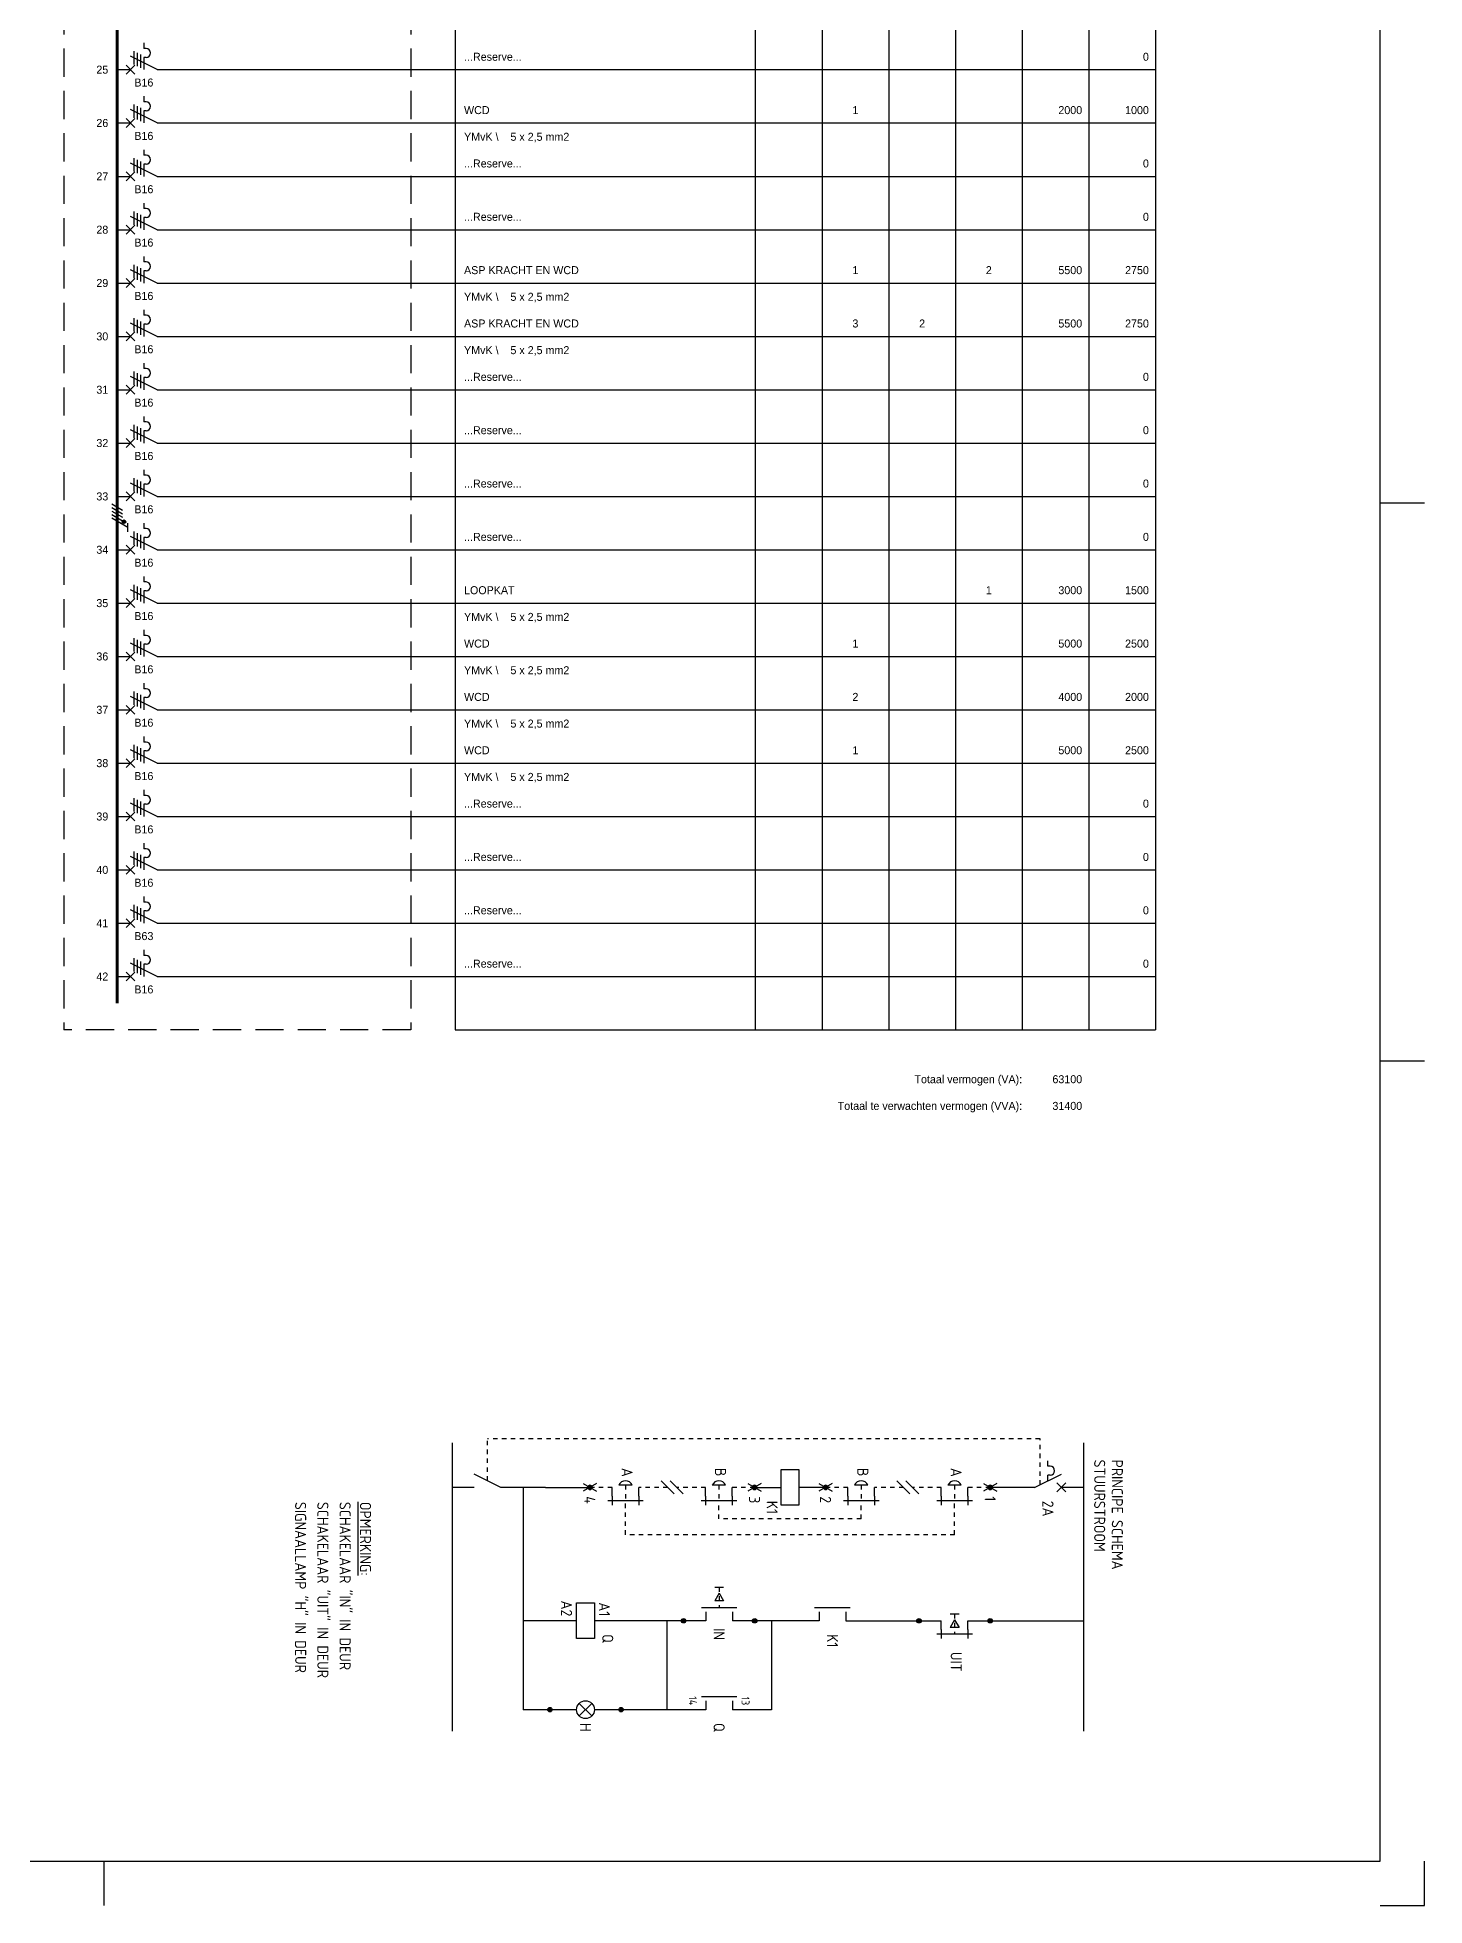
# Model space of a CAD drawing. Header units: millimetres. Extents: x 0 to 594, y -841 to 0.
# Drawn here: x 282.1 to 594, y -841 to -420.7 of the extents above; entities that cross this region are included whole.
import ezdxf
from ezdxf.enums import TextEntityAlignment as Align

# ---------------------------------------------------------------- set-up
doc = ezdxf.new("R2010")
doc.units = ezdxf.units.MM
doc.linetypes.add('HIDDEN', pattern=[9.525, 6.35, -3.175])
doc.linetypes.add('STABI11', pattern=[2, 1, -1])
doc.layers.get('0').update_dxf_attribs({"linetype": 'CONTINUOUS'})
for name, color, linetype in [('00kad018', 1, 'CONTINUOUS'), ('00kad070', 5, 'CONTINUOUS'), ('BL$2----_KADER', 7, 'CONTINUOUS'), ('EL$1----', 3, 'CONTINUOUS'), ('EL$1----_KK3+1', 3, 'CONTINUOUS'), ('EL6311--', 3, 'CONTINUOUS')]:
    doc.layers.add(name, color=color, linetype=linetype)
doc.styles.add('BURO-018', font='BUROFONT', dxfattribs={"height": 1.8})
doc.styles.add('BURO-025', font='Iso.shx', dxfattribs={"height": 2.5})

# ---------------------------------------------------------------- blocks, each defined once
blk = doc.blocks.new('070201')
at = {"color": 0, "linetype": 'Continuous'}
blk.add_line((0, -6), (-3, 0), dxfattribs=at)
at = {"color": 0, "linetype": 'Continuous', "style": 'BURO-018'}
blk.add_attdef('E_ASK1', text='', height=1.8, dxfattribs=at).set_placement((-1, 1), align=Align.RIGHT)
at = {"color": 0, "linetype": 'Continuous', "style": 'BURO-018', "flags": 1}
for tag, p in [('E_ID', (0, 0)), ('E_MATCODE', (0, -5))]:
    blk.add_attdef(tag, p, '', height=1.8, dxfattribs=at)
at = {"color": 0, "linetype": 'Continuous', "style": 'BURO-018'}
blk.add_attdef('E_KODE', text='', height=1.8, dxfattribs=at).set_placement((3, -3), align=Align.MIDDLE_LEFT)
blk.add_attdef('E_ASK2', text='', height=1.8, dxfattribs=at).set_placement((-1, -7), align=Align.TOP_RIGHT)
blk = doc.blocks.new('0702A1')
at = {"color": 0, "linetype": 'Continuous'}
for p, q in [((-3, -7), (-3, 1)), ((-2, 0), (0, 0)), ((-2, -6), (0, -6))]:
    blk.add_line(p, q, dxfattribs=at)
at = {"color": 0, "linetype": 'Continuous', "style": 'BURO-018'}
blk.add_attdef('E_ASK1', text='', height=1.8, dxfattribs=at).set_placement((-1, 1), align=Align.RIGHT)
at = {"color": 0, "linetype": 'Continuous', "style": 'BURO-018', "flags": 1}
for tag, p in [('E_ID', (0, 0)), ('E_MATCODE', (0, -5))]:
    blk.add_attdef(tag, p, '', height=1.8, dxfattribs=at)
at = {"color": 0, "linetype": 'Continuous', "style": 'BURO-018'}
blk.add_attdef('E_KODE', text='', height=1.8, dxfattribs=at).set_placement((3, -3), align=Align.MIDDLE_LEFT)
blk.add_attdef('E_ASK2', text='', height=1.8, dxfattribs=at).set_placement((-1, -7), align=Align.TOP_RIGHT)
blk = doc.blocks.new('081001')
at = {"color": 0, "linetype": 'Continuous'}
for p, q in [((-1.41, 1.41), (1.41, -1.41)), ((1.41, 1.41), (-1.41, -1.41))]:
    blk.add_line(p, q, dxfattribs=at)
blk.add_circle((0, 0), 2, dxfattribs=at)
at = {"color": 0, "linetype": 'Continuous', "style": 'BURO-018'}
blk.add_attdef('E_ASK1', text='', height=1.8, dxfattribs=at).set_placement((-1, 4), align=Align.RIGHT)
at = {"color": 0, "linetype": 'Continuous', "style": 'BURO-018', "flags": 1}
for tag, p in [('E_ID', (0, 0)), ('E_MATCODE', (0, -3))]:
    blk.add_attdef(tag, p, '', height=1.8, dxfattribs=at)
at = {"color": 0, "linetype": 'Continuous', "style": 'BURO-018'}
blk.add_attdef('E_KODE', text='', height=1.8, dxfattribs=at).set_placement((3, 0), align=Align.MIDDLE_LEFT)
blk.add_attdef('E_ASK2', text='', height=1.8, dxfattribs=at).set_placement((-1, -4), align=Align.TOP_RIGHT)
blk = doc.blocks.new('021308')
at = {"color": 0, "linetype": 'Continuous'}
blk.add_line((-3.5, 1.5), (-3.5, -1.5), dxfattribs=at)
at = {"color": 0, "linetype": 'STABI11'}
blk.add_line((-3.5, 0), (0, 0), dxfattribs=at)
at = {"color": 0, "linetype": 'Continuous'}
blk.add_arc((-2.875, 0), 1.625, 112.61986, 247.38014, dxfattribs=at)
blk = doc.blocks.new('0302A1')
at = {"color": 0, "linetype": 'Continuous'}
blk.add_line((-0.87, -1.5), (0.87, 1.5), dxfattribs=at)
at = {"color": 0, "const_width": 0.5}
blk.add_lwpolyline([(-0.25, 0, 1), (0.25, 0, 1)], format="xyb", close=True, dxfattribs=at)
at = {"color": 0, "linetype": 'Continuous'}
blk.add_circle((0, 0), 0.5, dxfattribs=at)
at = {"color": 0, "linetype": 'Continuous', "style": 'BURO-018', "flags": 1}
for tag, p in [('E_ID', (0, 0)), ('E_MATCODE', (0, -5))]:
    blk.add_attdef(tag, p, '', height=1.8, dxfattribs=at)
at = {"color": 0, "linetype": 'Continuous', "style": 'BURO-018'}
blk.add_attdef('E_KODE', text='', height=1.8, dxfattribs=at).set_placement((2, 0), align=Align.MIDDLE_LEFT)
blk = doc.blocks.new('0715A1')
at = {"color": 0, "linetype": 'Continuous'}
for p, q in [((-4, -2), (-4, 2)), ((-4, 2), (4, 2)), ((4, 2), (4, -2)), ((4, -2), (-4, -2))]:
    blk.add_line(p, q, dxfattribs=at)
at = {"color": 0, "linetype": 'Continuous', "style": 'BURO-018'}
blk.add_attdef('E_ASK1', text='', height=1.8, dxfattribs=at).set_placement((-1, 3), align=Align.RIGHT)
blk.add_attdef('E_KODE', text='', height=1.8, dxfattribs=at).set_placement((3, 5), align=Align.MIDDLE_LEFT)
at = {"color": 0, "linetype": 'Continuous', "style": 'BURO-018', "flags": 1}
for tag, p in [('E_ID', (0, 0)), ('E_MATCODE', (0, -3))]:
    blk.add_attdef(tag, p, '', height=1.8, dxfattribs=at)
at = {"color": 0, "linetype": 'Continuous', "style": 'BURO-018'}
blk.add_attdef('E_ASK2', text='', height=1.8, dxfattribs=at).set_placement((-1, -3), align=Align.TOP_RIGHT)
blk = doc.blocks.new('030201')
at = {"color": 0, "const_width": 0.5}
blk.add_lwpolyline([(-0.25, 0, 1), (0.25, 0, 1)], format="xyb", close=True, dxfattribs=at)
at = {"color": 0, "linetype": 'Continuous'}
blk.add_circle((0, 0), 0.5, dxfattribs=at)
at = {"color": 0, "linetype": 'Continuous', "style": 'BURO-018', "flags": 1}
for tag, p in [('E_ID', (0, 0)), ('E_MATCODE', (0, -5))]:
    blk.add_attdef(tag, p, '', height=1.8, dxfattribs=at)
at = {"color": 0, "linetype": 'Continuous', "style": 'BURO-018'}
blk.add_attdef('E_KODE', text='', height=1.8, dxfattribs=at).set_placement((2, 0), align=Align.MIDDLE_LEFT)
blk = doc.blocks.new('0213A1')
at = {"color": 0, "linetype": 'Continuous'}
for p, q in [((-4.5, 1), (-4.5, -1)), ((-3.23, 0), (-1.5, 1)), ((-3.23, 0), (-1.5, -1)), ((-1.5, 1), (-1.5, -1))]:
    blk.add_line(p, q, dxfattribs=at)
at = {"color": 0, "linetype": 'STABI11'}
blk.add_line((-4.5, 0), (0, 0), dxfattribs=at)
blk = doc.blocks.new('0713A1')
at = {"color": 0, "linetype": 'Continuous'}
for p, q in [((0, -6), (-3, 0)), ((-1, -1), (1, 1)), ((-1, 1), (1, -1)), ((-4.75, -3), (-6, -3)), ((-4.75, -2.5), (-4.75, -3)), ((-2.75, -2.5), (-2.75, -3)), ((-1.5, -3), (-2.75, -3))]:
    blk.add_line(p, q, dxfattribs=at)
blk.add_arc((-3.75, -2.5), 1, 0, 180, dxfattribs=at)
at = {"color": 0, "linetype": 'Continuous', "style": 'BURO-018'}
blk.add_attdef('E_ASK1', text='', height=1.8, dxfattribs=at).set_placement((-1, 1), align=Align.RIGHT)
at = {"color": 0, "linetype": 'Continuous', "style": 'BURO-018', "flags": 1}
for tag, p in [('E_ID', (0, 0)), ('E_MATCODE', (0, -5))]:
    blk.add_attdef(tag, p, '', height=1.8, dxfattribs=at)
at = {"color": 0, "linetype": 'Continuous', "style": 'BURO-018'}
blk.add_attdef('E_KODE', text='', height=1.8, dxfattribs=at).set_placement((3, -3), align=Align.MIDDLE_LEFT)
blk.add_attdef('E_ASK2', text='', height=1.8, dxfattribs=at).set_placement((-1, -7), align=Align.TOP_RIGHT)
blk = doc.blocks.new('a1-windesheim-hor')
at = {"layer": '00kad018', "color": 1}
for p, q in [((525.5, 594), (525.5, 584)), ((651, 584), (651, 594)), ((841, 594), (831, 594)), ((841, 584), (841, 594)), ((831, 297), (841, 297))]:
    blk.add_line(p, q, dxfattribs=at)
at = {"layer": '00kad070', "color": 5}
for p, q in [((831, 584), (20, 584)), ((831, 10), (831, 584))]:
    blk.add_line(p, q, dxfattribs=at)
blk = doc.blocks.new('111104')
at = {"color": 0, "linetype": 'Continuous'}
for p, q in [((-3, 6.98), (-3, 4.48)), ((-3, 5.73), (1.5, 3.13)), ((1.5, 2.13), (-1.5, 3.87)), ((1.5, 1.13), (-1.5, 2.87)), ((1.5, 0.13), (-1.5, 1.87)), ((1.5, -0.87), (-1.5, 0.87))]:
    blk.add_line(p, q, dxfattribs=at)
at = {"color": 0, "linetype": 'Continuous', "const_width": 0.5}
blk.add_lwpolyline([(-1.68, 4.12, 1), (-2.18, 4.12, 1)], format="xyb", close=True, dxfattribs=at)
at = {"color": 0, "linetype": 'Continuous'}
blk.add_circle((-1.93, 4.12), 0.5, dxfattribs=at)
blk = doc.blocks.new('B5')
at = {"color": 0, "linetype": 'Continuous'}
for p, q in [((0, 9), (0, 21)), ((0, 9), (-3, 3)), ((-6, 6), (-4.75, 6)), ((-4.75, 6.5), (-4.75, 6)), ((-3.75, 4.5), (-0.75, 4.5)), ((-3.375, 5.25), (-0.375, 5.25)), ((-2.75, 6.5), (-2.75, 6)), ((-2.75, 6), (0, 6)), ((-4.125, 3.75), (-1.125, 3.75)), ((-1, 2), (1, 4)), ((-1, 4), (1, 2)), ((0, 0), (0, 3))]:
    blk.add_line(p, q, dxfattribs=at)
blk.add_arc((-3.75, 6.5), 1, 0, 180, dxfattribs=at)
at = {"color": 1, "style": 'BURO-018'}
blk.add_attdef('E_VRIJ1', (-3, 12), '', height=1.8, rotation=90, dxfattribs=at)
at = {"color": 1, "linetype": 'Continuous', "style": 'BURO-018'}
blk.add_attdef('E_IIA', text='', height=1.8, rotation=90, dxfattribs=at).set_placement((2, 6), align=Align.TOP_CENTER)
blk = doc.blocks.new('m1')
at = {"color": 0, "linetype": 'Continuous'}
blk.add_line((0, 21), (0, 33), dxfattribs=at)
blk = doc.blocks.new('b1s')
at = {"color": 0, "linetype": 'Continuous'}
blk.add_line((0, 33), (0, 54), dxfattribs=at)
blk = doc.blocks.new('m1s')
at = {"color": 0, "linetype": 'Continuous'}
blk.add_line((0, 54), (0, 66), dxfattribs=at)

msp = doc.modelspace()

# ---------------------------------------------------------------- linework, layer by layer
at = {"layer": 'EL$1----'}
for p, q in [((375.31, -736.92), (375.31, -801.76)), ((517.31, -736.92), (517.31, -801.76)), ((380.31, -746.92), (375.31, -746.92)), ((396.31, -746.92), (386.31, -746.92)), ((391.31, -746.92), (391.31, -796.92)), ((396.31, -746.92), (406.31, -746.92)), ((422.35, -745.46), (425.27, -748.38)), ((424.35, -745.46), (427.27, -748.38)), ((443.31, -746.92), (449.31, -746.92)), ((459.31, -746.92), (453.31, -746.92)), ((475.35, -745.46), (478.27, -748.38)), ((477.35, -745.46), (480.27, -748.38)), ((506.31, -746.92), (496.31, -746.92)), ((517.31, -746.92), (512.31, -746.92)), ((411.31, -748.92), (411.31, -750.92)), ((417.31, -748.92), (417.31, -750.92)), ((432.31, -748.92), (432.31, -750.92)), ((438.31, -748.92), (438.31, -750.92)), ((464.31, -748.92), (464.31, -750.92)), ((470.31, -748.92), (470.31, -750.92)), ((485.31, -748.92), (485.31, -750.92)), ((491.31, -748.92), (491.31, -750.92)), ((403.31, -776.92), (391.31, -776.92)), ((432.36, -776.92), (407.31, -776.92)), ((423.62, -776.92), (423.62, -796.92)), ((457.83, -776.92), (438.36, -776.92)), ((447.1, -776.92), (447.1, -796.92)), ((463.83, -776.92), (485.31, -776.92)), ((491.31, -776.92), (517.31, -776.92)), ((485.31, -778.92), (485.31, -780.92)), ((491.31, -778.92), (491.31, -780.92)), ((432.36, -796.92), (407.31, -796.92)), ((447.1, -796.92), (438.36, -796.92))]:
    msp.add_line(p, q, dxfattribs=at)
at = {"layer": 'EL$1----', "color": 1, "linetype": 'STABI11'}
for p, q in [((507.53, -736), (383.31, -736)), ((383.31, -745.42), (383.31, -736)), ((507.53, -746.31), (507.53, -736)), ((414.31, -757.56), (414.31, -749.92)), ((435.31, -754.02), (435.31, -749.92)), ((467.31, -754.02), (467.31, -749.92)), ((488.31, -757.56), (488.31, -749.92)), ((467.31, -754.02), (435.31, -754.02)), ((488.31, -757.56), (414.31, -757.56))]:
    msp.add_line(p, q, dxfattribs=at)
at = {"layer": 'EL$1----', "linetype": 'STABI11'}
for p, q in [((411.31, -746.92), (406.31, -746.92)), ((423.81, -746.92), (417.31, -746.92)), ((432.31, -746.92), (425.81, -746.92)), ((443.31, -746.92), (438.31, -746.92)), ((464.31, -746.92), (459.31, -746.92)), ((476.81, -746.92), (470.31, -746.92)), ((485.31, -746.92), (478.81, -746.92)), ((496.31, -746.92), (491.31, -746.92))]:
    msp.add_line(p, q, dxfattribs=at)
at = {"layer": 'EL$1----_KK3+1', "color": 1}
for p, q in [((376, -116), (376, -644)), ((443.5, -116), (443.5, -644)), ((458.5, -116), (458.5, -644)), ((473.5, -116), (473.5, -644)), ((488.5, -116), (488.5, -644)), ((503.5, -116), (503.5, -644)), ((518.5, -116), (518.5, -644)), ((533.5, -116), (533.5, -644)), ((376, -644), (533.5, -644))]:
    msp.add_line(p, q, dxfattribs=at)
at = {"layer": 'EL$1----_KK3+1', "color": 1, "linetype": 'HIDDEN'}
for p, q in [((288, -128), (288, -644)), ((366, -128), (366, -644)), ((366, -644), (288, -644))]:
    msp.add_line(p, q, dxfattribs=at)
at = {"layer": 'EL$1----_KK3+1'}
for p, q in [((366, -428), (533.5, -428)), ((366, -440), (533.5, -440)), ((366, -452), (533.5, -452)), ((366, -464), (533.5, -464)), ((366, -476), (533.5, -476)), ((366, -488), (533.5, -488)), ((366, -500), (533.5, -500)), ((366, -512), (533.5, -512)), ((366, -524), (533.5, -524)), ((366, -536), (533.5, -536)), ((366, -548), (533.5, -548)), ((366, -560), (533.5, -560)), ((366, -572), (533.5, -572)), ((366, -584), (533.5, -584)), ((366, -596), (533.5, -596)), ((366, -608), (533.5, -608)), ((366, -620), (533.5, -620)), ((366, -632), (533.5, -632))]:
    msp.add_line(p, q, dxfattribs=at)
for points in [[(300, -422, 0.7, 0.7, 0), (300, -410, 0.7, 0.7, 0)], [(300, -434, 0.7, 0.7, 0), (300, -422, 0.7, 0.7, 0)], [(300, -446, 0.7, 0.7, 0), (300, -434, 0.7, 0.7, 0)], [(300, -458, 0.7, 0.7, 0), (300, -446, 0.7, 0.7, 0)], [(300, -470, 0.7, 0.7, 0), (300, -458, 0.7, 0.7, 0)], [(300, -482, 0.7, 0.7, 0), (300, -470, 0.7, 0.7, 0)], [(300, -494, 0.7, 0.7, 0), (300, -482, 0.7, 0.7, 0)], [(300, -506, 0.7, 0.7, 0), (300, -494, 0.7, 0.7, 0)], [(300, -518, 0.7, 0.7, 0), (300, -506, 0.7, 0.7, 0)], [(300, -530, 0.7, 0.7, 0), (300, -518, 0.7, 0.7, 0)], [(300, -542, 0.7, 0.7, 0), (300, -530, 0.7, 0.7, 0)], [(300, -554, 0.7, 0.7, 0), (300, -542, 0.7, 0.7, 0)], [(300, -566, 0.7, 0.7, 0), (300, -554, 0.7, 0.7, 0)], [(300, -578, 0.7, 0.7, 0), (300, -566, 0.7, 0.7, 0)], [(300, -590, 0.7, 0.7, 0), (300, -578, 0.7, 0.7, 0)], [(300, -602, 0.7, 0.7, 0), (300, -590, 0.7, 0.7, 0)], [(300, -614, 0.7, 0.7, 0), (300, -602, 0.7, 0.7, 0)], [(300, -626, 0.7, 0.7, 0), (300, -614, 0.7, 0.7, 0)], [(300, -638, 0.7, 0.7, 0), (300, -626, 0.7, 0.7, 0)]]:
    msp.add_lwpolyline(points, format="xyseb", dxfattribs=at)
at = {"layer": 'EL6311--'}
msp.add_line((403.31, -796.92), (391.31, -796.92), dxfattribs=at)

# ---------------------------------------------------------------- block references
at = {"layer": 'BL$2----_KADER', "rotation": 270}
msp.add_blockref('a1-windesheim-hor', (0, 0), dxfattribs=at)
at = {"layer": 'EL$1----', "xscale": 0.8, "yscale": 0.8, "zscale": 0.8, "rotation": 180}
msp.add_blockref('111104', (300, -526.4), dxfattribs=at)
at = {"layer": 'EL$1----'}
ref = msp.add_blockref('0702A1', (411.31, -746.92), dxfattribs=dict(at, rotation=89.99999999999999))
ref.add_attrib('E_KODE', 'A', dxfattribs={"layer": '0', "color": 1, "linetype": 'Continuous', "height": 2.5, "rotation": 270, "style": 'BURO-025'}).set_placement((414.67, -742.53), align=Align.MIDDLE_LEFT)
ref = msp.add_blockref('0702A1', (432.31, -746.92), dxfattribs=dict(at, rotation=89.99999999999999))
ref.add_attrib('E_KODE', 'B', dxfattribs={"layer": '0', "color": 1, "linetype": 'Continuous', "height": 2.5, "rotation": 270, "style": 'BURO-025'}).set_placement((435.67, -742.53), align=Align.MIDDLE_LEFT)
ref = msp.add_blockref('0715A1', (451.31, -746.92), dxfattribs=dict(at, rotation=270))
ref.add_attrib('E_KODE', 'K1', dxfattribs={"layer": '0', "color": 1, "linetype": 'Continuous', "height": 2.5, "rotation": 270, "style": 'BURO-025'}).set_placement((447.28, -749.92), align=Align.MIDDLE_LEFT)
ref = msp.add_blockref('0702A1', (464.31, -746.92), dxfattribs=dict(at, rotation=89.99999999999999))
ref.add_attrib('E_KODE', 'B', dxfattribs={"layer": '0', "color": 1, "linetype": 'Continuous', "height": 2.5, "rotation": 270, "style": 'BURO-025'}).set_placement((467.67, -742.53), align=Align.MIDDLE_LEFT)
ref = msp.add_blockref('0702A1', (485.31, -746.92), dxfattribs=dict(at, rotation=89.99999999999999))
ref.add_attrib('E_KODE', 'A', dxfattribs={"layer": '0', "color": 1, "linetype": 'Continuous', "height": 2.5, "rotation": 270, "style": 'BURO-025'}).set_placement((488.67, -742.53), align=Align.MIDDLE_LEFT)
ref = msp.add_blockref('0713A1', (512.31, -746.92), dxfattribs=dict(at, rotation=270))
ref.add_attrib('E_KODE', '2A', dxfattribs={"layer": '0', "color": 1, "linetype": 'Continuous', "height": 2.5, "rotation": 270, "style": 'BURO-025'}).set_placement((509.31, -749.92), align=Align.MIDDLE_LEFT)
at = {"layer": 'EL$1----', "xscale": -1, "rotation": 90}
for name, p in [('070201', (380.31, -746.92)), ('0302A1', (406.31, -746.92)), ('0302A1', (459.31, -746.92))]:
    msp.add_blockref(name, p, dxfattribs=at)
at = {"layer": 'EL$1----'}
ref = msp.add_blockref('0302A1', (406.31, -746.92), dxfattribs=dict(at, rotation=270))
ref.add_attrib('E_KODE', '4', dxfattribs={"layer": '0', "color": 1, "linetype": 'Continuous', "height": 2.5, "rotation": 270, "style": 'BURO-025'}).set_placement((406.31, -748.92), align=Align.MIDDLE_LEFT)
at = {"layer": 'EL$1----', "rotation": 270}
for name, p in [('021308', (414.31, -749.92)), ('021308', (435.31, -749.92)), ('0302A1', (443.31, -746.92)), ('021308', (467.31, -749.92)), ('021308', (488.31, -749.92)), ('0302A1', (496.31, -746.92)), ('0213A1', (435.36, -773.92)), ('030201', (427.36, -776.92)), ('030201', (443.36, -776.92)), ('030201', (480.31, -776.92)), ('0213A1', (488.31, -779.92)), ('030201', (496.31, -776.92)), ('030201', (397.31, -796.92)), ('030201', (413.31, -796.92))]:
    msp.add_blockref(name, p, dxfattribs=at)
at = {"layer": 'EL$1----'}
ref = msp.add_blockref('0302A1', (443.31, -746.92), dxfattribs=dict(at, xscale=-1, rotation=90))
ref.add_attrib('E_KODE', '3', dxfattribs={"layer": '0', "color": 1, "linetype": 'Continuous', "height": 2.5, "rotation": 270, "style": 'BURO-025'}).set_placement((443.31, -748.92), align=Align.MIDDLE_LEFT)
ref = msp.add_blockref('0302A1', (459.31, -746.92), dxfattribs=dict(at, rotation=270))
ref.add_attrib('E_KODE', '2', dxfattribs={"layer": '0', "color": 1, "linetype": 'Continuous', "height": 2.5, "rotation": 270, "style": 'BURO-025'}).set_placement((459.31, -748.92), align=Align.MIDDLE_LEFT)
ref = msp.add_blockref('0302A1', (496.31, -746.92), dxfattribs=dict(at, xscale=-1, rotation=90))
ref.add_attrib('E_KODE', '1', dxfattribs={"layer": '0', "color": 1, "linetype": 'Continuous', "height": 2.5, "rotation": 270, "style": 'BURO-025'}).set_placement((496.31, -748.92), align=Align.MIDDLE_LEFT)
ref = msp.add_blockref('0715A1', (405.31, -776.92), dxfattribs=dict(at, rotation=270))
ref.add_attrib('E_KODE', 'Q', dxfattribs={"layer": '0', "color": 1, "linetype": 'Continuous', "height": 2.5, "rotation": 270, "style": 'BURO-025'}).set_placement((410.31, -779.92), align=Align.MIDDLE_LEFT)
ref.add_attrib('E_ASK1', 'A1', dxfattribs={"layer": '0', "color": 1, "linetype": 'Continuous', "height": 2.5, "rotation": 270, "style": 'BURO-025'}).set_placement((408.31, -775.92), align=Align.RIGHT)
ref.add_attrib('E_ASK2', 'A2', dxfattribs={"layer": '0', "color": 1, "linetype": 'Continuous', "height": 2.5, "rotation": 270, "style": 'BURO-025'}).set_placement((402.31, -775.92), align=Align.TOP_RIGHT)
ref = msp.add_blockref('0702A1', (438.36, -776.92), dxfattribs=dict(at, rotation=270))
ref.add_attrib('E_KODE', 'IN', dxfattribs={"layer": '0', "color": 1, "linetype": 'Continuous', "height": 2.5, "rotation": 270, "style": 'BURO-025'}).set_placement((435.36, -778.58), align=Align.MIDDLE_LEFT)
ref = msp.add_blockref('0702A1', (463.83, -776.92), dxfattribs=dict(at, rotation=270))
ref.add_attrib('E_KODE', 'K1', dxfattribs={"layer": '0', "color": 1, "linetype": 'Continuous', "height": 2.5, "rotation": 270, "style": 'BURO-025'}).set_placement((460.83, -779.92), align=Align.MIDDLE_LEFT)
ref = msp.add_blockref('0702A1', (485.31, -776.92), dxfattribs=dict(at, rotation=89.99999999999999))
ref.add_attrib('E_KODE', 'UIT', dxfattribs={"layer": '0', "color": 1, "linetype": 'Continuous', "height": 2.5, "rotation": 270, "style": 'BURO-025'}).set_placement((488.67, -783.92), align=Align.MIDDLE_LEFT)
ref = msp.add_blockref('0702A1', (438.36, -796.92), dxfattribs=dict(at, rotation=270))
ref.add_attrib('E_KODE', 'Q', dxfattribs={"layer": '0', "color": 1, "linetype": 'Continuous', "height": 2.5, "rotation": 270, "style": 'BURO-025'}).set_placement((435.36, -799.92), align=Align.MIDDLE_LEFT)
ref.add_attrib('E_ASK1', '13', dxfattribs={"layer": '0', "color": 1, "linetype": 'Continuous', "height": 1.8, "rotation": 270, "style": 'BURO-025'}).set_placement((440.39, -795.92), align=Align.RIGHT)
ref.add_attrib('E_ASK2', '14', dxfattribs={"layer": '0', "color": 1, "linetype": 'Continuous', "height": 1.8, "rotation": 270, "style": 'BURO-025'}).set_placement((430.35, -795.92), align=Align.TOP_RIGHT)
ref = msp.add_blockref('081001', (405.31, -796.92), dxfattribs=dict(at, rotation=270))
ref.add_attrib('E_KODE', 'H', dxfattribs={"color": 1, "linetype": 'Continuous', "height": 2.5, "rotation": 270, "style": 'BURO-025'}).set_placement((405.31, -799.92), align=Align.MIDDLE_LEFT)
at = {"layer": 'EL$1----_KK3+1', "rotation": 270}
for p, values in [((300, -428), {'E_IIA': 'B16'}), ((300, -440), {'E_IIA': 'B16'}), ((300, -452), {'E_IIA': 'B16'}), ((300, -464), {'E_IIA': 'B16'}), ((300, -476), {'E_IIA': 'B16'}), ((300, -488), {'E_IIA': 'B16'}), ((300, -500), {'E_IIA': 'B16'}), ((300, -512), {'E_IIA': 'B16'}), ((300, -524), {'E_IIA': 'B16'}), ((300, -536), {'E_IIA': 'B16'}), ((300, -548), {'E_IIA': 'B16'}), ((300, -560), {'E_IIA': 'B16'}), ((300, -572), {'E_IIA': 'B16'}), ((300, -584), {'E_IIA': 'B16'}), ((300, -596), {'E_IIA': 'B16'}), ((300, -608), {'E_IIA': 'B16'}), ((300, -620), {'E_IIA': 'B63'}), ((300, -632), {'E_IIA': 'B16'})]:
    msp.add_blockref('B5', p, dxfattribs=at).add_auto_attribs(values)
for name, p in [('m1', (300, -428)), ('b1s', (300, -428)), ('m1s', (300, -428)), ('m1', (300, -440)), ('b1s', (300, -440)), ('m1s', (300, -440)), ('m1', (300, -452)), ('b1s', (300, -452)), ('m1s', (300, -452)), ('m1', (300, -464)), ('b1s', (300, -464)), ('m1s', (300, -464)), ('m1', (300, -476)), ('b1s', (300, -476)), ('m1s', (300, -476)), ('m1', (300, -488)), ('b1s', (300, -488)), ('m1s', (300, -488)), ('m1', (300, -500)), ('b1s', (300, -500)), ('m1s', (300, -500)), ('m1', (300, -512)), ('b1s', (300, -512)), ('m1s', (300, -512)), ('m1', (300, -524)), ('b1s', (300, -524)), ('m1s', (300, -524)), ('m1', (300, -536)), ('b1s', (300, -536)), ('m1s', (300, -536)), ('m1', (300, -548)), ('b1s', (300, -548)), ('m1s', (300, -548)), ('m1', (300, -560)), ('b1s', (300, -560)), ('m1s', (300, -560)), ('m1', (300, -572)), ('b1s', (300, -572)), ('m1s', (300, -572)), ('m1', (300, -584)), ('b1s', (300, -584)), ('m1s', (300, -584)), ('m1', (300, -596)), ('b1s', (300, -596)), ('m1s', (300, -596)), ('m1', (300, -608)), ('b1s', (300, -608)), ('m1s', (300, -608)), ('m1', (300, -620)), ('b1s', (300, -620)), ('m1s', (300, -620)), ('m1', (300, -632)), ('b1s', (300, -632)), ('m1s', (300, -632))]:
    msp.add_blockref(name, p, dxfattribs=at)

# ---------------------------------------------------------------- texts
at = {"layer": 'EL$1----', "color": 1, "style": 'BURO-025'}
for s, p in [('STUURSTROOM', (519.68, -740.67)), ('PRINCIPE SCHEMA', (523.65, -740.67)), ('SIGNAALLAMP "H" IN DEUR', (340, -750.18)), ('SCHAKELAAR "UIT" IN DEUR', (345, -750.18)), ('SCHAKELAAR "IN" IN DEUR', (350, -750.18)), ('%%UOPMERKING:', (354.59, -750.18))]:
    msp.add_text(s, height=2.5, rotation=270, dxfattribs=at).set_placement(p)
at = {"layer": 'EL$1----_KK3+1', "color": 1, "style": 'BURO-018'}
for s, p in [('...Reserve...', (378, -426)), ('WCD', (378, -438)), ('YMvK \\    5 x 2,5 mm2', (378, -444)), ('...Reserve...', (378, -450)), ('...Reserve...', (378, -462)), ('ASP KRACHT EN WCD', (378, -474)), ('YMvK \\    5 x 2,5 mm2', (378, -480)), ('ASP KRACHT EN WCD', (378, -486)), ('YMvK \\    5 x 2,5 mm2', (378, -492)), ('...Reserve...', (378, -498)), ('...Reserve...', (378, -510)), ('...Reserve...', (378, -522)), ('...Reserve...', (378, -534)), ('LOOPKAT', (378, -546)), ('YMvK \\    5 x 2,5 mm2', (378, -552)), ('WCD', (378, -558)), ('YMvK \\    5 x 2,5 mm2', (378, -564)), ('WCD', (378, -570)), ('YMvK \\    5 x 2,5 mm2', (378, -576)), ('WCD', (378, -582)), ('YMvK \\    5 x 2,5 mm2', (378, -588)), ('...Reserve...', (378, -594)), ('...Reserve...', (378, -606)), ('...Reserve...', (378, -618)), ('...Reserve...', (378, -630))]:
    msp.add_text(s, height=1.8, dxfattribs=at).set_placement(p)
for s, p in [('0', (532, -426)), ('2000', (517, -438)), ('1000', (532, -438)), ('0', (532, -450)), ('0', (532, -462)), ('5500', (517, -474)), ('2750', (532, -474)), ('5500', (517, -486)), ('2750', (532, -486)), ('0', (532, -498)), ('0', (532, -510)), ('0', (532, -522)), ('0', (532, -534)), ('3000', (517, -546)), ('1500', (532, -546)), ('5000', (517, -558)), ('2500', (532, -558)), ('4000', (517, -570)), ('2000', (532, -570)), ('5000', (517, -582)), ('2500', (532, -582)), ('0', (532, -594)), ('0', (532, -606)), ('0', (532, -618)), ('0', (532, -630)), ('Totaal vermogen (VA):', (503.5, -656)), ('63100', (517, -656)), ('Totaal te verwachten vermogen (VVA):', (503.5, -662)), ('31400', (517, -662))]:
    msp.add_text(s, height=1.8, dxfattribs=at).set_placement(p, align=Align.RIGHT)
for s, p in [('25', (298, -428)), ('26', (298, -440)), ('27', (298, -452)), ('28', (298, -464)), ('29', (298, -476)), ('30', (298, -488)), ('31', (298, -500)), ('32', (298, -512)), ('33', (298, -524)), ('34', (298, -536)), ('35', (298, -548)), ('36', (298, -560)), ('37', (298, -572)), ('38', (298, -584)), ('39', (298, -596)), ('40', (298, -608)), ('41', (298, -620)), ('42', (298, -632))]:
    msp.add_text(s, height=1.8, dxfattribs=at).set_placement(p, align=Align.MIDDLE_RIGHT)
for s, p in [('1', (466, -438)), ('1', (466, -474)), ('2', (496, -474)), ('3', (466, -486)), ('2', (481, -486)), ('1', (496, -546)), ('1', (466, -558)), ('2', (466, -570)), ('1', (466, -582))]:
    msp.add_text(s, height=1.8, dxfattribs=at).set_placement(p, align=Align.CENTER)

doc.saveas('drawing.dxf')
